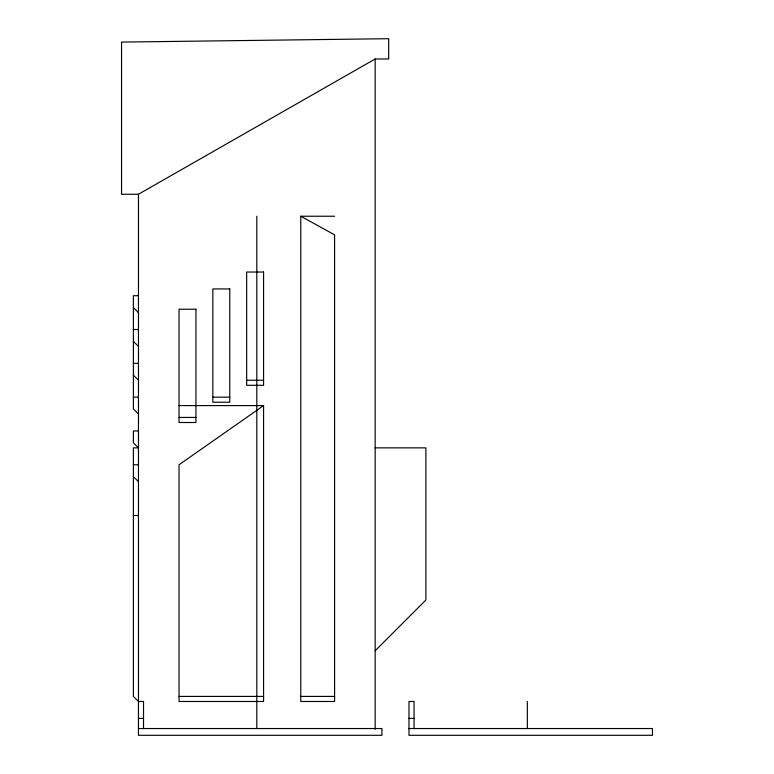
<?xml version="1.0" encoding="UTF-8"?>
<svg xmlns="http://www.w3.org/2000/svg" width="774" height="774" viewBox="0 0 774 774"><rect width="100%" height="100%" fill="white"/><g stroke="black" fill="none" stroke-linecap="round" stroke-linejoin="round"><path stroke-width="1.16" d="M375.167 650.76L425.884 600.034L425.884 447.865L375.167 447.865M263.576 405.595L179.036 464.777L179.036 701.486L263.576 701.486L263.576 405.595L179.036 405.595M138.459 194.255L375.167 58.988L388.693 58.988L388.693 38.7L121.547 42.086L121.547 194.255L138.459 194.255L138.459 735.3L381.93 735.3L381.93 728.537L138.459 728.537M300.767 216.236L334.591 234.832L334.591 701.486L300.767 701.486L300.767 216.236L334.591 216.236M138.459 295.697L133.38 295.697L133.38 408.982L138.459 414.051M133.38 329.511L138.459 329.511M133.38 363.325L138.459 363.325M246.664 380.237L263.576 380.237M133.38 397.149L138.459 397.149M212.85 397.149L229.762 397.149M179.036 417.438L195.938 417.438M138.459 430.963L133.38 430.963L133.38 442.796L138.459 447.865L133.38 447.865L133.38 696.416L138.459 701.486L143.529 701.486L143.529 728.537M133.38 464.777L138.459 464.777M133.38 515.503L138.459 515.503M179.036 696.416L263.576 696.416M300.767 696.416L334.591 696.416M138.459 718.388L143.529 718.388M408.982 718.388L414.051 718.388M408.982 728.537L652.453 728.537L652.453 735.3L408.982 735.3L408.982 701.486L414.051 701.486L414.051 728.537M133.38 307.53L138.459 312.609M133.38 341.353L138.459 346.423M133.38 375.167L138.459 380.237M133.38 476.61L138.459 481.68M527.336 701.486L527.336 728.537M375.167 58.988L375.167 729.321M256.813 216.236L256.813 728.537M263.576 272.032L246.664 272.032L246.664 385.307L263.576 385.307L263.576 272.032M229.762 288.934L212.85 288.934L212.85 402.219L229.762 402.219L229.762 288.934M195.938 309.223L179.036 309.223L179.036 422.507L195.938 422.507L195.938 309.223"/></g></svg>
